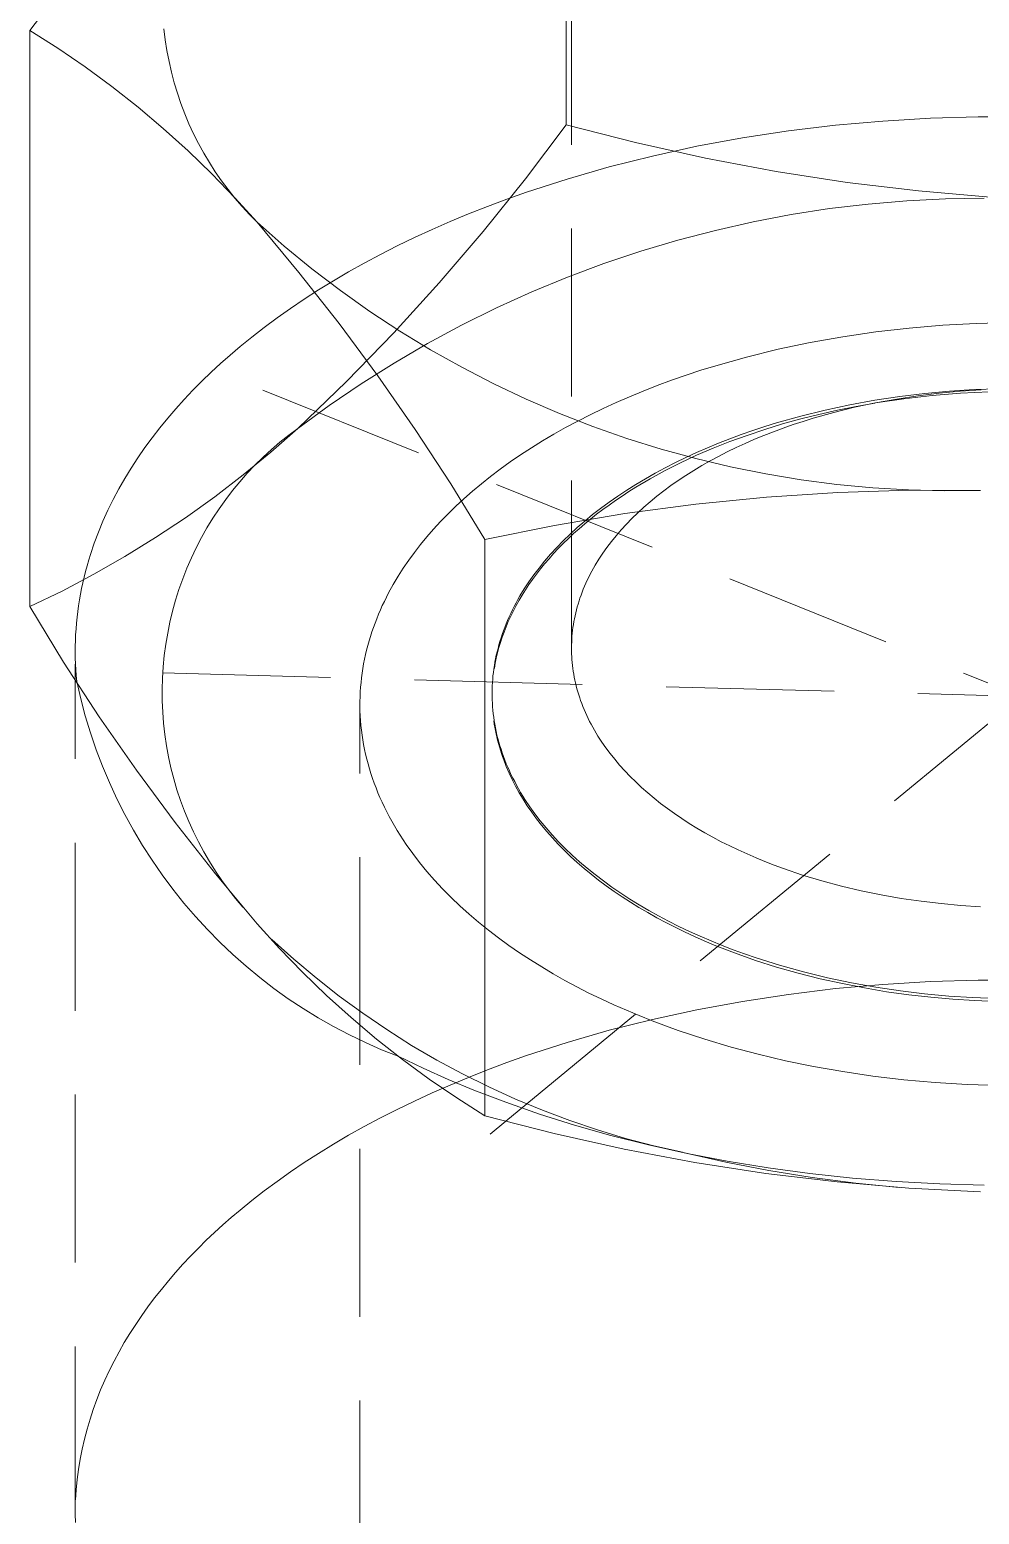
# Model space of a CAD drawing. Header units: millimetres. Extents: x -427 to 4679, y -324 to 2971.
# Drawn here: x 4323.61 to 4330.79, y 903.35 to 914.58 of the extents above; entities that cross this region are included whole.
import ezdxf

# ---------------------------------------------------------------- set-up
doc = ezdxf.new("R2010")
doc.units = ezdxf.units.MM
doc.linetypes.add('HIDDEN', pattern=[1.905, 1.27, -0.635])
doc.layers.add('ZANO_R', color=7, linetype='Continuous', lineweight=0)
doc.layers.add('ZANO_R_przerywana', color=7, linetype='HIDDEN', lineweight=0)

msp = doc.modelspace()

# ---------------------------------------------------------------- linework, layer by layer
at = {"layer": 'ZANO_R'}
for p, q in [((4324.008, 915.099), (4323.61, 914.578)), ((4323.61, 914.578), (4323.822, 914.444)), ((4323.61, 914.578), (4323.61, 910.219)), ((4324.634, 914.507), (4324.625, 914.59)), ((4324.647, 914.426), (4324.634, 914.507)), ((4323.822, 914.444), (4324.029, 914.302)), ((4324.663, 914.344), (4324.647, 914.426)), ((4324.029, 914.302), (4324.231, 914.154)), ((4324.681, 914.263), (4324.663, 914.344)), ((4324.702, 914.183), (4324.681, 914.263)), ((4324.726, 914.104), (4324.702, 914.183)), ((4324.231, 914.154), (4324.429, 913.998)), ((4324.753, 914.025), (4324.726, 914.104)), ((4324.429, 913.998), (4324.62, 913.836)), ((4324.782, 913.948), (4324.753, 914.025)), ((4324.814, 913.871), (4324.782, 913.948)), ((4324.62, 913.836), (4324.807, 913.668)), ((4324.849, 913.796), (4324.814, 913.871)), ((4324.886, 913.722), (4324.849, 913.796)), ((4324.926, 913.649), (4324.886, 913.722)), ((4324.807, 913.668), (4324.987, 913.494)), ((4324.968, 913.578), (4324.926, 913.649)), ((4325.013, 913.509), (4324.968, 913.578)), ((4324.987, 913.494), (4325.162, 913.313)), ((4325.06, 913.44), (4325.013, 913.509)), ((4325.11, 913.374), (4325.06, 913.44)), ((4325.161, 913.309), (4325.11, 913.374)), ((4325.216, 913.247), (4325.161, 913.309)), ((4325.162, 913.313), (4325.33, 913.127)), ((4325.272, 913.186), (4325.216, 913.247)), ((4325.33, 913.127), (4325.272, 913.186)), ((4325.33, 913.127), (4325.646, 912.748)), ((4325.534, 912.947), (4325.33, 913.127)), ((4325.744, 912.775), (4325.534, 912.947)), ((4325.646, 912.748), (4325.95, 912.361)), ((4325.96, 912.61), (4325.744, 912.775)), ((4326.182, 912.453), (4325.96, 912.61)), ((4325.95, 912.361), (4326.243, 911.965)), ((4326.409, 912.304), (4326.182, 912.453)), ((4326.641, 912.163), (4326.409, 912.304)), ((4326.878, 912.03), (4326.641, 912.163)), ((4327.12, 911.905), (4326.878, 912.03)), ((4326.243, 911.965), (4326.525, 911.56)), ((4327.365, 911.789), (4327.12, 911.905)), ((4327.615, 911.681), (4327.365, 911.789)), ((4327.868, 911.582), (4327.615, 911.681)), ((4328.124, 911.492), (4327.868, 911.582)), ((4326.525, 911.56), (4326.794, 911.148)), ((4328.384, 911.411), (4328.124, 911.492)), ((4328.646, 911.339), (4328.384, 911.411)), ((4328.91, 911.276), (4328.646, 911.339)), ((4329.176, 911.223), (4328.91, 911.276)), ((4326.794, 911.148), (4327.051, 910.727)), ((4329.444, 911.179), (4329.176, 911.223)), ((4329.714, 911.144), (4329.444, 911.179)), ((4329.985, 911.118), (4329.714, 911.144)), ((4328.646, 910.995), (4329.182, 911.048)), ((4329.182, 911.048), (4329.721, 911.083)), ((4329.721, 911.083), (4330.26, 911.1)), ((4330.256, 911.102), (4329.985, 911.118)), ((4330.527, 911.096), (4330.256, 911.102)), ((4330.26, 911.1), (4330.799, 911.099)), ((4330.799, 911.099), (4330.527, 911.096)), ((4327.579, 910.834), (4328.111, 910.923)), ((4328.111, 910.923), (4328.646, 910.995)), ((4327.051, 910.727), (4327.579, 910.834)), ((4327.051, 906.368), (4327.051, 910.727)), ((4323.866, 909.799), (4323.61, 910.219)), ((4324.136, 909.386), (4323.866, 909.799)), ((4323.995, 909.522), (4323.965, 909.653)), ((4324.03, 909.392), (4323.995, 909.522)), ((4324.069, 909.264), (4324.03, 909.392)), ((4324.417, 908.981), (4324.136, 909.386)), ((4324.113, 909.137), (4324.069, 909.264)), ((4324.16, 909.011), (4324.113, 909.137)), ((4324.213, 908.888), (4324.16, 909.011)), ((4324.269, 908.766), (4324.213, 908.888)), ((4324.71, 908.585), (4324.417, 908.981)), ((4324.329, 908.646), (4324.269, 908.766)), ((4324.394, 908.528), (4324.329, 908.646)), ((4325.014, 908.198), (4324.71, 908.585)), ((4324.463, 908.413), (4324.394, 908.528)), ((4324.535, 908.3), (4324.463, 908.413)), ((4324.612, 908.189), (4324.535, 908.3)), ((4324.692, 908.081), (4324.612, 908.189)), ((4325.33, 907.819), (4325.014, 908.198)), ((4324.776, 907.977), (4324.692, 908.081)), ((4324.863, 907.875), (4324.776, 907.977)), ((4324.954, 907.776), (4324.863, 907.875)), ((4325.048, 907.68), (4324.954, 907.776)), ((4325.498, 907.633), (4325.33, 907.819)), ((4325.145, 907.588), (4325.048, 907.68)), ((4325.246, 907.499), (4325.145, 907.588)), ((4325.673, 907.453), (4325.498, 907.633)), ((4325.35, 907.413), (4325.246, 907.499)), ((4325.853, 907.278), (4325.673, 907.453)), ((4325.456, 907.331), (4325.35, 907.413)), ((4325.565, 907.253), (4325.456, 907.331)), ((4325.677, 907.179), (4325.565, 907.253)), ((4326.04, 907.11), (4325.853, 907.278)), ((4325.791, 907.108), (4325.677, 907.179)), ((4325.908, 907.042), (4325.791, 907.108)), ((4326.232, 906.948), (4326.04, 907.11)), ((4326.027, 906.979), (4325.908, 907.042)), ((4326.148, 906.921), (4326.027, 906.979)), ((4326.107, 906.968), (4326.107, 907.053)), ((4326.271, 906.867), (4326.148, 906.921)), ((4326.429, 906.793), (4326.232, 906.948)), ((4326.395, 906.817), (4326.271, 906.867)), ((4326.631, 906.644), (4326.429, 906.793)), ((4326.839, 906.502), (4326.631, 906.644)), ((4327.051, 906.368), (4326.839, 906.502)), ((4327.576, 906.232), (4327.051, 906.368)), ((4327.092, 906.229), (4327.21, 906.327)), ((4328.106, 906.114), (4327.576, 906.232)), ((4328.64, 906.014), (4328.106, 906.114)), ((4329.177, 905.931), (4328.64, 906.014)), ((4329.716, 905.867), (4329.177, 905.931)), ((4330.257, 905.82), (4329.716, 905.867)), ((4330.799, 905.791), (4330.257, 905.82))]:
    msp.add_line(p, q, dxfattribs=at)
at = {"layer": 'ZANO_R_przerywana'}
for p, q in [((4327.666, 913.865), (4327.666, 918.224)), ((4327.707, 909.904), (4327.707, 918.195)), ((4327.359, 913.456), (4327.666, 913.865)), ((4328.191, 913.73), (4327.666, 913.865)), ((4329.349, 913.818), (4329.704, 913.861)), ((4329.704, 913.861), (4330.062, 913.893)), ((4330.062, 913.893), (4330.422, 913.914)), ((4330.422, 913.914), (4330.782, 913.924)), ((4330.782, 913.924), (4331.142, 913.924)), ((4328.721, 913.612), (4328.191, 913.73)), ((4328.655, 913.702), (4328.999, 913.765)), ((4328.999, 913.765), (4329.349, 913.818)), ((4327.991, 913.546), (4328.319, 913.628)), ((4328.319, 913.628), (4328.655, 913.702)), ((4329.255, 913.511), (4328.721, 913.612)), ((4327.673, 913.454), (4327.991, 913.546)), ((4329.792, 913.429), (4329.255, 913.511)), ((4327.039, 913.056), (4327.359, 913.456)), ((4327.366, 913.354), (4327.673, 913.454)), ((4330.331, 913.364), (4329.792, 913.429)), ((4327.071, 913.247), (4327.217, 913.302)), ((4327.217, 913.302), (4327.366, 913.354)), ((4329.659, 913.23), (4329.95, 913.265)), ((4329.95, 913.265), (4330.242, 913.289)), ((4330.242, 913.289), (4330.535, 913.304)), ((4330.872, 913.317), (4330.331, 913.364)), ((4330.535, 913.304), (4330.828, 913.309)), ((4326.788, 913.132), (4326.928, 913.19)), ((4326.928, 913.19), (4327.071, 913.247)), ((4329.081, 913.131), (4329.369, 913.185)), ((4329.369, 913.185), (4329.659, 913.23)), ((4326.519, 913.011), (4326.652, 913.072)), ((4326.652, 913.072), (4326.788, 913.132)), ((4326.707, 912.668), (4327.039, 913.056)), ((4328.511, 912.992), (4328.795, 913.066)), ((4328.795, 913.066), (4329.081, 913.131)), ((4326.263, 912.884), (4326.389, 912.948)), ((4326.389, 912.948), (4326.519, 913.011)), ((4328.23, 912.909), (4328.511, 912.992)), ((4326.021, 912.752), (4326.14, 912.818)), ((4326.14, 912.818), (4326.263, 912.884)), ((4327.21, 906.327), (4335.122, 912.851)), ((4327.677, 912.713), (4327.952, 912.815)), ((4327.952, 912.815), (4328.23, 912.909)), ((4325.906, 912.684), (4326.021, 912.752)), ((4327.406, 912.601), (4327.677, 912.713)), ((4325.686, 912.545), (4325.794, 912.615)), ((4325.794, 912.615), (4325.906, 912.684)), ((4326.362, 912.29), (4326.707, 912.668)), ((4327.139, 912.479), (4327.406, 912.601)), ((4325.48, 912.403), (4325.581, 912.475)), ((4325.581, 912.475), (4325.686, 912.545)), ((4326.876, 912.349), (4327.139, 912.479)), ((4325.383, 912.331), (4325.48, 912.403)), ((4330.514, 912.348), (4330.766, 912.361)), ((4330.766, 912.361), (4331.018, 912.368)), ((4325.2, 912.186), (4325.29, 912.259)), ((4325.29, 912.259), (4325.383, 912.331)), ((4326.006, 911.923), (4326.362, 912.29)), ((4326.618, 912.21), (4326.876, 912.349)), ((4329.512, 912.217), (4329.759, 912.261)), ((4329.759, 912.261), (4330.009, 912.298)), ((4330.009, 912.298), (4330.261, 912.326)), ((4330.261, 912.326), (4330.514, 912.348)), ((4325.125, 912.122), (4325.2, 912.186)), ((4326.365, 912.062), (4326.618, 912.21)), ((4329.031, 912.107), (4329.269, 912.166)), ((4329.269, 912.166), (4329.512, 912.217)), ((4324.981, 911.992), (4325.053, 912.058)), ((4325.053, 912.058), (4325.125, 912.122)), ((4326.117, 911.906), (4326.365, 912.062)), ((4328.685, 912.007), (4328.799, 912.042)), ((4328.799, 912.042), (4329.031, 912.107)), ((4324.844, 911.857), (4324.912, 911.925)), ((4324.912, 911.925), (4324.981, 911.992)), ((4325.638, 911.568), (4326.006, 911.923)), ((4328.355, 911.892), (4328.463, 911.932)), ((4328.463, 911.932), (4328.573, 911.97)), ((4328.573, 911.97), (4328.685, 912.007)), ((4324.778, 911.787), (4324.844, 911.857)), ((4325.373, 911.858), (4336.433, 907.387)), ((4325.874, 911.741), (4326.117, 911.906)), ((4328.044, 911.763), (4328.146, 911.807)), ((4328.146, 911.807), (4328.249, 911.85)), ((4328.249, 911.85), (4328.355, 911.892)), ((4330.189, 911.809), (4330, 911.78)), ((4330.327, 911.814), (4330.166, 911.79)), ((4330.378, 911.831), (4330.189, 911.809)), ((4330.434, 911.816), (4330.22, 911.792)), ((4330.487, 911.834), (4330.327, 911.814)), ((4330.566, 911.849), (4330.378, 911.831)), ((4330.649, 911.834), (4330.434, 911.816)), ((4330.647, 911.849), (4330.487, 911.834)), ((4330.752, 911.861), (4330.566, 911.849)), ((4330.805, 911.859), (4330.647, 911.849)), ((4330.864, 911.845), (4330.649, 911.834)), ((4330.936, 911.868), (4330.752, 911.861)), ((4324.653, 911.644), (4324.715, 911.716)), ((4324.715, 911.716), (4324.778, 911.787)), ((4325.638, 911.568), (4325.874, 911.741)), ((4327.848, 911.671), (4327.945, 911.718)), ((4327.945, 911.718), (4328.044, 911.763)), ((4329.625, 911.706), (4329.44, 911.66)), ((4329.69, 911.688), (4329.535, 911.644)), ((4329.718, 911.706), (4329.578, 911.674)), ((4329.812, 911.746), (4329.625, 911.706)), ((4329.847, 911.727), (4329.69, 911.688)), ((4329.859, 911.734), (4329.718, 911.706)), ((4330, 911.78), (4329.812, 911.746)), ((4330.006, 911.761), (4329.847, 911.727)), ((4330, 911.759), (4329.859, 911.734)), ((4330.22, 911.792), (4330.006, 911.76)), ((4330.166, 911.79), (4330.006, 911.761)), ((4324.593, 911.571), (4324.653, 911.644)), ((4327.662, 911.574), (4327.754, 911.623)), ((4327.754, 911.623), (4327.848, 911.671)), ((4329.168, 911.581), (4329.079, 911.551)), ((4329.257, 911.609), (4329.168, 911.581)), ((4329.303, 911.601), (4329.168, 911.56)), ((4329.44, 911.66), (4329.257, 911.609)), ((4329.44, 911.639), (4329.303, 911.601)), ((4329.383, 911.596), (4329.308, 911.57)), ((4329.458, 911.621), (4329.383, 911.596)), ((4329.578, 911.674), (4329.44, 911.639)), ((4329.535, 911.644), (4329.458, 911.621)), ((4324.48, 911.422), (4324.535, 911.497)), ((4324.535, 911.497), (4324.593, 911.571)), ((4325.434, 911.388), (4325.638, 911.568)), ((4325.437, 911.408), (4325.502, 911.464)), ((4325.502, 911.464), (4325.569, 911.517)), ((4325.569, 911.517), (4325.638, 911.568)), ((4327.403, 911.421), (4327.487, 911.473)), ((4327.487, 911.473), (4327.573, 911.524)), ((4327.573, 911.524), (4327.662, 911.574)), ((4328.904, 911.468), (4328.777, 911.417)), ((4328.904, 911.489), (4328.819, 911.455)), ((4328.991, 911.521), (4328.904, 911.489)), ((4329.035, 911.515), (4328.904, 911.468)), ((4329.079, 911.551), (4328.991, 911.521)), ((4329.091, 911.485), (4329.021, 911.454)), ((4329.168, 911.56), (4329.035, 911.515)), ((4329.162, 911.514), (4329.091, 911.485)), ((4329.235, 911.542), (4329.162, 911.514)), ((4329.308, 911.57), (4329.235, 911.542)), ((4324.427, 911.345), (4324.48, 911.422)), ((4325.224, 911.216), (4325.434, 911.388)), ((4325.374, 911.35), (4325.437, 911.408)), ((4327.243, 911.314), (4327.322, 911.368)), ((4327.322, 911.368), (4327.403, 911.421)), ((4328.653, 911.364), (4328.532, 911.307)), ((4328.653, 911.385), (4328.572, 911.347)), ((4328.735, 911.421), (4328.653, 911.385)), ((4328.777, 911.417), (4328.653, 911.364)), ((4328.819, 911.455), (4328.735, 911.421)), ((4328.819, 911.356), (4328.755, 911.321)), ((4328.885, 911.39), (4328.819, 911.356)), ((4328.952, 911.422), (4328.885, 911.39)), ((4329.021, 911.454), (4328.952, 911.422)), ((4324.329, 911.189), (4324.377, 911.268)), ((4324.377, 911.268), (4324.427, 911.345)), ((4325.255, 911.228), (4325.313, 911.29)), ((4325.313, 911.29), (4325.374, 911.35)), ((4327.095, 911.204), (4327.168, 911.259)), ((4327.168, 911.259), (4327.243, 911.314)), ((4328.415, 911.248), (4328.302, 911.187)), ((4328.415, 911.269), (4328.34, 911.228)), ((4328.493, 911.309), (4328.415, 911.269)), ((4328.532, 911.307), (4328.415, 911.248)), ((4328.572, 911.347), (4328.493, 911.309)), ((4328.631, 911.249), (4328.571, 911.212)), ((4328.692, 911.286), (4328.631, 911.249)), ((4328.755, 911.321), (4328.692, 911.286)), ((4324.283, 911.11), (4324.329, 911.189)), ((4325.009, 911.05), (4325.224, 911.216)), ((4325.144, 911.097), (4325.198, 911.164)), ((4325.198, 911.164), (4325.255, 911.228)), ((4326.958, 911.092), (4327.025, 911.149)), ((4327.025, 911.149), (4327.095, 911.204)), ((4328.194, 911.144), (4328.124, 911.1)), ((4328.302, 911.187), (4328.194, 911.123)), ((4328.266, 911.186), (4328.194, 911.144)), ((4328.34, 911.228), (4328.266, 911.186)), ((4328.458, 911.135), (4328.404, 911.095)), ((4328.514, 911.174), (4328.458, 911.135)), ((4328.571, 911.212), (4328.514, 911.174)), ((4324.201, 910.948), (4324.241, 911.029)), ((4324.241, 911.029), (4324.283, 911.11)), ((4324.788, 910.892), (4325.009, 911.05)), ((4325.042, 910.96), (4325.092, 911.03)), ((4325.092, 911.03), (4325.144, 911.097)), ((4326.831, 910.978), (4326.893, 911.035)), ((4326.893, 911.035), (4326.958, 911.092)), ((4328.056, 911.055), (4327.991, 911.009)), ((4328.04, 911.022), (4327.991, 910.988)), ((4328.09, 911.056), (4328.04, 911.022)), ((4328.124, 911.1), (4328.056, 911.055)), ((4328.141, 911.09), (4328.09, 911.056)), ((4328.194, 911.123), (4328.141, 911.09)), ((4328.302, 911.013), (4328.254, 910.972)), ((4328.352, 911.054), (4328.302, 911.013)), ((4328.404, 911.095), (4328.352, 911.054)), ((4324.163, 910.865), (4324.201, 910.948)), ((4324.995, 910.888), (4325.042, 910.96)), ((4326.716, 910.863), (4326.773, 910.921)), ((4326.773, 910.921), (4326.831, 910.978)), ((4327.866, 910.915), (4327.807, 910.866)), ((4327.896, 910.918), (4327.851, 910.882)), ((4327.927, 910.962), (4327.866, 910.915)), ((4327.943, 910.953), (4327.896, 910.918)), ((4327.991, 911.009), (4327.927, 910.962)), ((4327.991, 910.988), (4327.943, 910.953)), ((4328.208, 910.93), (4328.164, 910.887)), ((4328.254, 910.972), (4328.208, 910.93)), ((4324.129, 910.782), (4324.163, 910.865)), ((4324.562, 910.741), (4324.788, 910.892)), ((4324.908, 910.741), (4324.95, 910.815)), ((4324.95, 910.815), (4324.995, 910.888)), ((4326.612, 910.746), (4326.663, 910.805)), ((4326.663, 910.805), (4326.716, 910.863)), ((4327.75, 910.817), (4327.696, 910.768)), ((4327.764, 910.809), (4327.723, 910.772)), ((4327.807, 910.866), (4327.75, 910.817)), ((4327.807, 910.845), (4327.764, 910.809)), ((4327.851, 910.882), (4327.807, 910.845)), ((4328.082, 910.8), (4328.044, 910.756)), ((4328.122, 910.844), (4328.082, 910.8)), ((4328.164, 910.887), (4328.122, 910.844)), ((4324.069, 910.614), (4324.097, 910.699)), ((4324.097, 910.699), (4324.129, 910.782)), ((4324.33, 910.599), (4324.562, 910.741)), ((4324.869, 910.665), (4324.908, 910.741)), ((4326.519, 910.629), (4326.564, 910.688)), ((4326.564, 910.688), (4326.612, 910.746)), ((4327.644, 910.717), (4327.595, 910.667)), ((4327.644, 910.697), (4327.607, 910.659)), ((4327.696, 910.768), (4327.644, 910.717)), ((4327.683, 910.734), (4327.644, 910.697)), ((4327.723, 910.772), (4327.683, 910.734)), ((4328.008, 910.712), (4327.974, 910.667)), ((4328.044, 910.756), (4328.008, 910.712)), ((4324.043, 910.529), (4324.056, 910.572)), ((4324.056, 910.572), (4324.069, 910.614)), ((4324.094, 910.464), (4324.33, 910.599)), ((4324.798, 910.509), (4324.832, 910.588)), ((4324.832, 910.588), (4324.869, 910.665)), ((4326.435, 910.51), (4326.476, 910.57)), ((4326.476, 910.57), (4326.519, 910.629)), ((4327.548, 910.615), (4327.503, 910.564)), ((4327.537, 910.582), (4327.503, 910.543)), ((4327.571, 910.62), (4327.537, 910.582)), ((4327.595, 910.667), (4327.548, 910.615)), ((4327.607, 910.659), (4327.571, 910.62)), ((4327.913, 910.578), (4327.886, 910.533)), ((4327.943, 910.623), (4327.913, 910.578)), ((4327.974, 910.667), (4327.943, 910.623)), ((4323.854, 910.337), (4324.094, 910.464)), ((4324.021, 910.443), (4324.032, 910.486)), ((4324.032, 910.486), (4324.043, 910.529)), ((4324.767, 910.43), (4324.798, 910.509)), ((4326.396, 910.449), (4326.435, 910.51)), ((4327.422, 910.459), (4327.384, 910.406)), ((4327.441, 910.465), (4327.412, 910.425)), ((4327.461, 910.511), (4327.422, 910.459)), ((4327.472, 910.504), (4327.441, 910.465)), ((4327.503, 910.564), (4327.461, 910.511)), ((4327.503, 910.543), (4327.472, 910.504)), ((4327.848, 910.465), (4327.837, 910.442)), ((4327.86, 910.487), (4327.848, 910.465)), ((4327.873, 910.51), (4327.86, 910.487)), ((4327.886, 910.533), (4327.873, 910.51)), ((4323.993, 910.313), (4324.002, 910.357)), ((4324.002, 910.357), (4324.011, 910.4)), ((4324.011, 910.4), (4324.021, 910.443)), ((4324.713, 910.268), (4324.738, 910.349)), ((4324.738, 910.349), (4324.767, 910.43)), ((4326.324, 910.324), (4326.359, 910.387)), ((4326.359, 910.387), (4326.396, 910.449)), ((4327.35, 910.354), (4327.317, 910.301)), ((4327.358, 910.346), (4327.333, 910.306)), ((4327.384, 910.406), (4327.35, 910.354)), ((4327.384, 910.386), (4327.358, 910.346)), ((4327.412, 910.425), (4327.384, 910.386)), ((4327.796, 910.352), (4327.788, 910.329)), ((4327.806, 910.374), (4327.796, 910.352)), ((4327.816, 910.397), (4327.806, 910.374)), ((4327.826, 910.42), (4327.816, 910.397)), ((4327.837, 910.442), (4327.826, 910.42)), ((4323.61, 910.219), (4323.854, 910.337)), ((4323.979, 910.226), (4323.986, 910.27)), ((4323.986, 910.27), (4323.993, 910.313)), ((4324.69, 910.185), (4324.713, 910.268)), ((4326.276, 910.227), (4326.292, 910.259)), ((4326.292, 910.259), (4326.324, 910.324)), ((4327.288, 910.247), (4327.274, 910.221)), ((4327.302, 910.274), (4327.288, 910.247)), ((4327.31, 910.267), (4327.288, 910.227)), ((4327.317, 910.301), (4327.302, 910.274)), ((4327.333, 910.306), (4327.31, 910.267)), ((4327.757, 910.239), (4327.75, 910.217)), ((4327.764, 910.262), (4327.757, 910.239)), ((4327.771, 910.284), (4327.764, 910.262)), ((4327.779, 910.307), (4327.771, 910.284)), ((4327.788, 910.329), (4327.779, 910.307)), ((4323.963, 910.095), (4323.968, 910.139)), ((4323.968, 910.139), (4323.973, 910.183)), ((4323.973, 910.183), (4323.979, 910.226)), ((4324.67, 910.102), (4324.69, 910.185)), ((4326.221, 910.095), (4326.234, 910.128)), ((4326.234, 910.128), (4326.247, 910.161)), ((4326.247, 910.161), (4326.262, 910.194)), ((4326.262, 910.194), (4326.276, 910.227)), ((4327.235, 910.141), (4327.223, 910.114)), ((4327.247, 910.147), (4327.229, 910.107)), ((4327.247, 910.168), (4327.235, 910.141)), ((4327.26, 910.194), (4327.247, 910.168)), ((4327.267, 910.187), (4327.247, 910.147)), ((4327.274, 910.221), (4327.26, 910.194)), ((4327.288, 910.227), (4327.267, 910.187)), ((4327.729, 910.128), (4327.725, 910.106)), ((4327.734, 910.15), (4327.729, 910.128)), ((4327.739, 910.172), (4327.734, 910.15)), ((4327.744, 910.195), (4327.739, 910.172)), ((4327.75, 910.217), (4327.744, 910.195)), ((4323.955, 909.963), (4323.957, 910.007)), ((4323.957, 910.007), (4323.96, 910.051)), ((4323.96, 910.051), (4323.963, 910.095)), ((4324.638, 909.934), (4324.653, 910.018)), ((4324.653, 910.018), (4324.67, 910.102)), ((4326.186, 909.994), (4326.197, 910.028)), ((4326.197, 910.028), (4326.209, 910.062)), ((4326.209, 910.062), (4326.221, 910.095)), ((4327.183, 910.008), (4327.174, 909.982)), ((4327.192, 910.035), (4327.183, 910.008)), ((4327.197, 910.027), (4327.183, 909.988)), ((4327.202, 910.061), (4327.192, 910.035)), ((4327.212, 910.067), (4327.197, 910.027)), ((4327.212, 910.088), (4327.202, 910.061)), ((4327.223, 910.114), (4327.212, 910.088)), ((4327.229, 910.107), (4327.212, 910.067)), ((4327.712, 910.018), (4327.71, 909.997)), ((4327.715, 910.04), (4327.712, 910.018)), ((4327.718, 910.062), (4327.715, 910.04)), ((4327.721, 910.084), (4327.718, 910.062)), ((4327.725, 910.106), (4327.721, 910.084)), ((4323.954, 909.919), (4323.955, 909.963)), ((4323.954, 909.874), (4323.954, 909.919)), ((4324.627, 909.849), (4324.638, 909.934)), ((4326.149, 909.856), (4326.157, 909.891)), ((4326.157, 909.891), (4326.166, 909.925)), ((4326.166, 909.925), (4326.176, 909.96)), ((4326.176, 909.96), (4326.186, 909.994)), ((4327.151, 909.903), (4327.144, 909.877)), ((4327.158, 909.909), (4327.148, 909.869)), ((4327.158, 909.929), (4327.151, 909.903)), ((4327.166, 909.956), (4327.158, 909.929)), ((4327.17, 909.948), (4327.158, 909.909)), ((4327.174, 909.982), (4327.166, 909.956)), ((4327.183, 909.988), (4327.17, 909.948)), ((4327.708, 909.953), (4327.707, 909.931)), ((4327.707, 909.931), (4327.707, 909.909)), ((4327.707, 909.904), (4327.707, 909.882)), ((4327.709, 909.975), (4327.708, 909.953)), ((4327.71, 909.997), (4327.709, 909.975)), ((4323.954, 909.83), (4323.954, 909.874)), ((4323.956, 909.786), (4323.954, 909.83)), ((4323.954, 903.352), (4323.954, 909.785)), ((4323.958, 909.742), (4323.956, 909.786)), ((4324.619, 909.764), (4324.627, 909.849)), ((4326.129, 909.751), (4326.135, 909.787)), ((4326.135, 909.787), (4326.142, 909.822)), ((4326.142, 909.822), (4326.149, 909.856)), ((4327.128, 909.799), (4327.124, 909.773)), ((4327.13, 909.791), (4327.124, 909.752)), ((4327.133, 909.825), (4327.128, 909.799)), ((4327.138, 909.83), (4327.13, 909.791)), ((4327.138, 909.851), (4327.133, 909.825)), ((4327.144, 909.877), (4327.138, 909.851)), ((4327.148, 909.869), (4327.138, 909.83)), ((4327.707, 909.882), (4327.707, 909.861)), ((4327.707, 909.861), (4327.708, 909.839)), ((4327.708, 909.839), (4327.71, 909.818)), ((4327.71, 909.818), (4327.712, 909.796)), ((4327.712, 909.796), (4327.714, 909.774)), ((4323.961, 909.697), (4323.958, 909.742)), ((4323.965, 909.653), (4323.961, 909.697)), ((4324.611, 909.593), (4324.614, 909.678)), ((4324.614, 909.678), (4324.619, 909.764)), ((4324.614, 909.718), (4337.599, 909.362)), ((4326.115, 909.645), (4326.119, 909.681)), ((4326.119, 909.681), (4326.123, 909.716)), ((4326.123, 909.716), (4326.129, 909.751)), ((4327.111, 909.67), (4327.109, 909.644)), ((4327.113, 909.696), (4327.111, 909.67)), ((4327.116, 909.721), (4327.113, 909.696)), ((4327.12, 909.747), (4327.116, 909.721)), ((4327.124, 909.773), (4327.12, 909.747)), ((4327.714, 909.774), (4327.717, 909.752)), ((4327.717, 909.752), (4327.72, 909.73)), ((4327.72, 909.73), (4327.724, 909.708)), ((4327.724, 909.708), (4327.728, 909.686)), ((4327.728, 909.686), (4327.732, 909.664)), ((4324.612, 909.507), (4324.611, 909.593)), ((4326.108, 909.538), (4326.109, 909.574)), ((4326.109, 909.574), (4326.112, 909.61)), ((4326.112, 909.61), (4326.115, 909.645)), ((4327.108, 909.619), (4327.107, 909.593)), ((4327.107, 909.593), (4327.107, 909.567)), ((4327.107, 909.567), (4327.107, 909.541)), ((4327.109, 909.644), (4327.108, 909.619)), ((4327.732, 909.664), (4327.737, 909.642)), ((4327.737, 909.642), (4327.742, 909.62)), ((4327.742, 909.62), (4327.748, 909.597)), ((4327.748, 909.597), (4327.755, 909.575)), ((4327.755, 909.575), (4327.761, 909.553)), ((4324.616, 909.422), (4324.612, 909.507)), ((4326.107, 909.502), (4326.108, 909.538)), ((4326.107, 909.466), (4326.107, 909.502)), ((4326.107, 909.43), (4326.107, 909.466)), ((4327.107, 909.541), (4327.107, 909.515)), ((4327.107, 909.515), (4327.109, 909.489)), ((4327.109, 909.489), (4327.11, 909.462)), ((4327.11, 909.462), (4327.113, 909.436)), ((4327.761, 909.553), (4327.769, 909.53)), ((4327.769, 909.53), (4327.776, 909.508)), ((4327.776, 909.508), (4327.785, 909.486)), ((4327.785, 909.486), (4327.793, 909.463)), ((4327.793, 909.463), (4327.803, 909.441)), ((4327.803, 909.441), (4327.812, 909.418)), ((4324.622, 909.337), (4324.616, 909.422)), ((4324.632, 909.252), (4324.622, 909.337)), ((4326.107, 907.053), (4326.107, 909.43)), ((4326.109, 909.394), (4326.107, 909.43)), ((4326.111, 909.357), (4326.109, 909.394)), ((4326.114, 909.321), (4326.111, 909.357)), ((4327.113, 909.436), (4327.115, 909.409)), ((4327.115, 909.409), (4327.119, 909.383)), ((4327.119, 909.383), (4327.122, 909.356)), ((4327.119, 909.356), (4327.123, 909.331)), ((4327.122, 909.356), (4327.127, 909.329)), ((4327.123, 909.331), (4327.127, 909.307)), ((4327.127, 909.329), (4327.132, 909.302)), ((4327.812, 909.418), (4327.822, 909.396)), ((4327.822, 909.396), (4327.833, 909.374)), ((4327.833, 909.374), (4327.844, 909.351)), ((4327.844, 909.351), (4327.856, 909.329)), ((4327.856, 909.329), (4327.868, 909.307)), ((4324.644, 909.167), (4324.632, 909.252)), ((4326.118, 909.285), (4326.114, 909.321)), ((4326.123, 909.248), (4326.118, 909.285)), ((4326.128, 909.212), (4326.123, 909.248)), ((4327.127, 909.307), (4327.132, 909.282)), ((4327.132, 909.302), (4327.137, 909.275)), ((4327.132, 909.282), (4327.137, 909.258)), ((4327.137, 909.275), (4327.143, 909.248)), ((4327.137, 909.258), (4327.142, 909.233)), ((4327.142, 909.233), (4327.148, 909.208)), ((4327.143, 909.248), (4327.15, 909.221)), ((4327.15, 909.221), (4327.157, 909.194)), ((4327.868, 909.307), (4327.88, 909.284)), ((4327.88, 909.284), (4327.907, 909.24)), ((4327.907, 909.24), (4327.936, 909.195)), ((4324.66, 909.083), (4324.644, 909.167)), ((4326.135, 909.175), (4326.128, 909.212)), ((4326.142, 909.139), (4326.135, 909.175)), ((4326.15, 909.102), (4326.142, 909.139)), ((4327.148, 909.208), (4327.155, 909.184)), ((4327.155, 909.184), (4327.161, 909.159)), ((4327.157, 909.194), (4327.165, 909.167)), ((4327.161, 909.159), (4327.169, 909.134)), ((4327.165, 909.167), (4327.174, 909.14)), ((4327.169, 909.134), (4327.177, 909.109)), ((4327.174, 909.14), (4327.183, 909.113)), ((4327.177, 909.109), (4327.185, 909.085)), ((4327.183, 909.113), (4327.192, 909.086)), ((4327.936, 909.195), (4327.967, 909.151)), ((4327.967, 909.151), (4327.999, 909.107)), ((4327.999, 909.107), (4328.034, 909.064)), ((4324.678, 908.999), (4324.66, 909.083)), ((4324.699, 908.916), (4324.678, 908.999)), ((4326.159, 909.066), (4326.15, 909.102)), ((4326.168, 909.029), (4326.159, 909.066)), ((4326.179, 908.993), (4326.168, 909.029)), ((4326.19, 908.957), (4326.179, 908.993)), ((4327.185, 909.085), (4327.194, 909.06)), ((4327.192, 909.086), (4327.202, 909.058)), ((4327.194, 909.06), (4327.213, 909.01)), ((4327.202, 909.058), (4327.213, 909.031)), ((4327.213, 909.031), (4327.225, 909.004)), ((4327.213, 909.01), (4327.235, 908.96)), ((4327.225, 909.004), (4327.237, 908.977)), ((4328.034, 909.064), (4328.07, 909.02)), ((4328.07, 909.02), (4328.109, 908.977)), ((4324.723, 908.834), (4324.699, 908.916)), ((4326.202, 908.92), (4326.19, 908.957)), ((4326.215, 908.884), (4326.202, 908.92)), ((4326.229, 908.848), (4326.215, 908.884)), ((4327.235, 908.96), (4327.258, 908.911)), ((4327.237, 908.977), (4327.249, 908.949)), ((4327.249, 908.949), (4327.263, 908.922)), ((4327.258, 908.911), (4327.284, 908.861)), ((4327.263, 908.922), (4327.277, 908.895)), ((4327.277, 908.895), (4327.291, 908.868)), ((4328.109, 908.977), (4328.15, 908.935)), ((4328.15, 908.935), (4328.192, 908.893)), ((4328.192, 908.893), (4328.236, 908.852)), ((4324.75, 908.753), (4324.723, 908.834)), ((4326.243, 908.811), (4326.229, 908.848)), ((4326.258, 908.775), (4326.243, 908.811)), ((4326.275, 908.739), (4326.258, 908.775)), ((4327.284, 908.861), (4327.311, 908.811)), ((4327.291, 908.868), (4327.306, 908.84)), ((4327.306, 908.84), (4327.322, 908.813)), ((4327.311, 908.811), (4327.341, 908.762)), ((4327.322, 908.813), (4327.338, 908.786)), ((4327.338, 908.786), (4327.355, 908.759)), ((4328.236, 908.852), (4328.283, 908.811)), ((4328.283, 908.811), (4328.331, 908.77)), ((4328.331, 908.77), (4328.38, 908.731)), ((4324.78, 908.673), (4324.75, 908.753)), ((4324.813, 908.594), (4324.78, 908.673)), ((4326.292, 908.703), (4326.275, 908.739)), ((4326.309, 908.667), (4326.292, 908.703)), ((4326.328, 908.632), (4326.309, 908.667)), ((4327.341, 908.762), (4327.372, 908.713)), ((4327.355, 908.759), (4327.391, 908.705)), ((4327.372, 908.713), (4327.406, 908.663)), ((4327.391, 908.705), (4327.43, 908.652)), ((4327.406, 908.663), (4327.442, 908.615)), ((4328.38, 908.731), (4328.432, 908.692)), ((4328.432, 908.692), (4328.485, 908.654)), ((4324.848, 908.516), (4324.813, 908.594)), ((4326.347, 908.596), (4326.328, 908.632)), ((4326.368, 908.561), (4326.347, 908.596)), ((4326.389, 908.525), (4326.368, 908.561)), ((4327.43, 908.652), (4327.471, 908.598)), ((4327.442, 908.615), (4327.48, 908.566)), ((4327.471, 908.598), (4327.514, 908.545)), ((4327.48, 908.566), (4327.52, 908.518)), ((4327.514, 908.545), (4327.56, 908.493)), ((4328.485, 908.654), (4328.54, 908.616)), ((4328.54, 908.616), (4328.597, 908.579)), ((4328.597, 908.579), (4328.655, 908.544)), ((4328.655, 908.544), (4328.715, 908.509)), ((4324.886, 908.439), (4324.848, 908.516)), ((4324.926, 908.364), (4324.886, 908.439)), ((4326.411, 908.49), (4326.389, 908.525)), ((4326.433, 908.455), (4326.411, 908.49)), ((4326.457, 908.42), (4326.433, 908.455)), ((4327.52, 908.518), (4327.562, 908.47)), ((4327.56, 908.493), (4327.608, 908.441)), ((4327.562, 908.47), (4327.606, 908.423)), ((4327.608, 908.441), (4327.659, 908.39)), ((4328.715, 908.509), (4328.776, 908.475)), ((4328.776, 908.475), (4328.839, 908.441)), ((4328.839, 908.441), (4328.903, 908.409)), ((4324.969, 908.29), (4324.926, 908.364)), ((4326.506, 908.351), (4326.457, 908.42)), ((4326.558, 908.283), (4326.506, 908.351)), ((4327.606, 908.423), (4327.652, 908.376)), ((4327.652, 908.376), (4327.7, 908.33)), ((4327.659, 908.39), (4327.712, 908.339)), ((4327.7, 908.33), (4327.75, 908.284)), ((4327.712, 908.339), (4327.768, 908.289)), ((4328.903, 908.409), (4328.968, 908.378)), ((4328.968, 908.378), (4329.034, 908.348)), ((4329.034, 908.348), (4329.102, 908.318)), ((4329.102, 908.318), (4329.17, 908.29)), ((4325.015, 908.218), (4324.969, 908.29)), ((4325.063, 908.147), (4325.015, 908.218)), ((4326.613, 908.215), (4326.558, 908.283)), ((4326.671, 908.149), (4326.613, 908.215)), ((4327.75, 908.284), (4327.802, 908.239)), ((4327.768, 908.289), (4327.825, 908.24)), ((4327.802, 908.239), (4327.856, 908.194)), ((4327.825, 908.24), (4327.885, 908.192)), ((4329.17, 908.29), (4329.24, 908.263)), ((4329.24, 908.263), (4329.31, 908.237)), ((4329.31, 908.237), (4329.453, 908.188)), ((4325.114, 908.078), (4325.063, 908.147)), ((4326.732, 908.083), (4326.671, 908.149)), ((4327.856, 908.194), (4327.912, 908.151)), ((4327.885, 908.192), (4327.948, 908.144)), ((4327.912, 908.151), (4327.969, 908.107)), ((4327.948, 908.144), (4328.012, 908.097)), ((4327.969, 908.107), (4328.029, 908.065)), ((4328.012, 908.097), (4328.079, 908.052)), ((4329.453, 908.188), (4329.6, 908.144)), ((4329.6, 908.144), (4329.748, 908.104)), ((4329.748, 908.104), (4329.898, 908.069)), ((4325.167, 908.011), (4325.114, 908.078)), ((4325.222, 907.946), (4325.167, 908.011)), ((4326.796, 908.019), (4326.732, 908.083)), ((4326.863, 907.955), (4326.796, 908.019)), ((4328.029, 908.065), (4328.09, 908.024)), ((4328.079, 908.052), (4328.148, 908.007)), ((4328.09, 908.024), (4328.153, 907.983)), ((4328.148, 908.007), (4328.218, 907.963)), ((4328.153, 907.983), (4328.217, 907.943)), ((4329.898, 908.069), (4330.049, 908.038)), ((4330.049, 908.038), (4330.2, 908.012)), ((4330.2, 908.012), (4330.351, 907.99)), ((4330.351, 907.99), (4330.502, 907.972)), ((4326.932, 907.893), (4326.863, 907.955)), ((4327.003, 907.832), (4326.932, 907.893)), ((4328.217, 907.943), (4328.283, 907.904)), ((4328.218, 907.963), (4328.291, 907.921)), ((4328.283, 907.904), (4328.351, 907.866)), ((4328.291, 907.921), (4328.365, 907.879)), ((4328.365, 907.879), (4328.441, 907.839)), ((4330.502, 907.972), (4330.651, 907.958)), ((4330.651, 907.958), (4330.8, 907.949)), ((4327.078, 907.772), (4327.003, 907.832)), ((4327.154, 907.713), (4327.078, 907.772)), ((4328.351, 907.866), (4328.42, 907.829)), ((4328.42, 907.829), (4328.491, 907.793)), ((4328.441, 907.839), (4328.519, 907.8)), ((4328.491, 907.793), (4328.562, 907.758)), ((4328.519, 907.8), (4328.599, 907.762)), ((4328.562, 907.758), (4328.636, 907.724)), ((4328.599, 907.762), (4328.68, 907.725)), ((4325.606, 907.552), (4325.441, 907.7)), ((4327.233, 907.656), (4327.154, 907.713)), ((4327.314, 907.6), (4327.233, 907.656)), ((4328.636, 907.724), (4328.71, 907.691)), ((4328.68, 907.725), (4328.762, 907.69)), ((4328.71, 907.691), (4328.785, 907.659)), ((4328.762, 907.69), (4328.846, 907.656)), ((4328.785, 907.659), (4328.94, 907.599)), ((4328.846, 907.656), (4328.93, 907.623)), ((4325.775, 907.41), (4325.606, 907.552)), ((4327.397, 907.546), (4327.314, 907.6)), ((4327.482, 907.493), (4327.397, 907.546)), ((4328.93, 907.623), (4329.016, 907.592)), ((4328.94, 907.599), (4329.097, 907.543)), ((4329.016, 907.592), (4329.103, 907.562)), ((4329.097, 907.543), (4329.258, 907.492)), ((4329.103, 907.562), (4329.28, 907.506)), ((4327.569, 907.441), (4327.482, 907.493)), ((4327.657, 907.391), (4327.569, 907.441)), ((4329.258, 907.492), (4329.422, 907.445)), ((4329.28, 907.506), (4329.46, 907.456)), ((4329.422, 907.445), (4329.588, 907.404)), ((4329.46, 907.456), (4329.642, 907.412)), ((4325.949, 907.273), (4325.775, 907.41)), ((4327.748, 907.343), (4327.657, 907.391)), ((4327.839, 907.296), (4327.748, 907.343)), ((4329.704, 907.329), (4329.349, 907.286)), ((4329.588, 907.404), (4329.755, 907.367)), ((4329.642, 907.412), (4329.825, 907.373)), ((4330.062, 907.361), (4329.704, 907.329)), ((4329.755, 907.367), (4329.922, 907.334)), ((4329.825, 907.373), (4330.009, 907.34)), ((4329.922, 907.334), (4330.09, 907.306)), ((4330.009, 907.34), (4330.194, 907.312)), ((4330.422, 907.382), (4330.062, 907.361)), ((4330.194, 907.312), (4330.377, 907.29)), ((4330.782, 907.392), (4330.422, 907.382)), ((4331.142, 907.392), (4330.782, 907.392)), ((4326.128, 907.143), (4325.949, 907.273)), ((4327.932, 907.251), (4327.839, 907.296)), ((4328.027, 907.207), (4327.932, 907.251)), ((4328.122, 907.165), (4328.027, 907.207)), ((4328.999, 907.233), (4328.655, 907.17)), ((4329.349, 907.286), (4328.999, 907.233)), ((4330.09, 907.306), (4330.258, 907.283)), ((4330.258, 907.283), (4330.425, 907.264)), ((4330.377, 907.29), (4330.559, 907.273)), ((4330.425, 907.264), (4330.591, 907.25)), ((4330.559, 907.273), (4330.739, 907.261)), ((4330.591, 907.25), (4330.755, 907.24)), ((4330.739, 907.261), (4330.917, 907.254)), ((4330.755, 907.24), (4330.917, 907.233)), ((4326.311, 907.019), (4326.128, 907.143)), ((4328.319, 907.096), (4327.991, 907.014)), ((4328.219, 907.125), (4328.122, 907.165)), ((4328.316, 907.086), (4328.219, 907.125)), ((4328.514, 907.013), (4328.316, 907.086)), ((4328.655, 907.17), (4328.319, 907.096)), ((4326.498, 906.9), (4326.311, 907.019)), ((4327.991, 907.014), (4327.673, 906.922)), ((4328.714, 906.947), (4328.514, 907.013)), ((4326.107, 811.502), (4326.107, 906.968)), ((4326.689, 906.789), (4326.498, 906.9)), ((4327.673, 906.922), (4327.366, 906.823)), ((4328.915, 906.886), (4328.714, 906.947)), ((4329.118, 906.833), (4328.915, 906.886)), ((4326.584, 906.727), (4326.395, 906.817)), ((4326.883, 906.684), (4326.689, 906.789)), ((4327.217, 906.77), (4327.071, 906.715)), ((4327.366, 906.823), (4327.217, 906.77)), ((4329.324, 906.784), (4329.118, 906.833)), ((4329.538, 906.74), (4329.324, 906.784)), ((4326.775, 906.642), (4326.584, 906.727)), ((4326.968, 906.562), (4326.775, 906.642)), ((4326.928, 906.658), (4326.788, 906.6)), ((4327.082, 906.585), (4326.883, 906.684)), ((4327.071, 906.715), (4326.928, 906.658)), ((4329.759, 906.701), (4329.538, 906.74)), ((4329.986, 906.668), (4329.759, 906.701)), ((4330.219, 906.64), (4329.986, 906.668)), ((4330.457, 906.619), (4330.219, 906.64)), ((4326.652, 906.54), (4326.519, 906.479)), ((4326.788, 906.6), (4326.652, 906.54)), ((4327.211, 906.469), (4326.968, 906.562)), ((4327.283, 906.493), (4327.082, 906.585)), ((4330.7, 906.604), (4330.457, 906.619)), ((4330.946, 906.596), (4330.7, 906.604)), ((4326.389, 906.416), (4326.263, 906.352)), ((4326.519, 906.479), (4326.389, 906.416)), ((4327.465, 906.38), (4327.211, 906.469)), ((4327.487, 906.409), (4327.283, 906.493)), ((4327.694, 906.331), (4327.487, 906.409)), ((4326.263, 906.352), (4326.14, 906.286)), ((4327.73, 906.297), (4327.465, 906.38)), ((4327.904, 906.26), (4327.694, 906.331)), ((4328.005, 906.219), (4327.73, 906.297)), ((4326.021, 906.22), (4325.906, 906.152)), ((4326.14, 906.286), (4326.021, 906.22)), ((4328.116, 906.196), (4327.904, 906.26)), ((4328.289, 906.147), (4328.005, 906.219)), ((4328.33, 906.14), (4328.116, 906.196)), ((4325.794, 906.083), (4325.686, 906.013)), ((4325.906, 906.152), (4325.794, 906.083)), ((4328.582, 906.082), (4328.289, 906.147)), ((4328.545, 906.091), (4328.33, 906.14)), ((4328.875, 906.016), (4328.552, 906.089)), ((4328.884, 906.023), (4328.582, 906.082)), ((4325.686, 906.013), (4325.581, 905.943)), ((4329.2, 905.952), (4328.875, 906.016)), ((4329.194, 905.973), (4328.884, 906.023)), ((4329.51, 905.93), (4329.194, 905.973)), ((4325.48, 905.871), (4325.383, 905.799)), ((4325.581, 905.943), (4325.48, 905.871)), ((4329.527, 905.9), (4329.2, 905.952)), ((4329.833, 905.895), (4329.51, 905.93)), ((4329.856, 905.857), (4329.527, 905.9)), ((4330.161, 905.869), (4329.833, 905.895)), ((4330.185, 905.825), (4329.856, 905.857)), ((4330.492, 905.852), (4330.161, 905.869)), ((4330.827, 905.843), (4330.492, 905.852)), ((4325.383, 905.799), (4325.29, 905.727)), ((4325.2, 905.654), (4325.134, 905.598)), ((4325.29, 905.727), (4325.2, 905.654)), ((4325.07, 905.541), (4325.007, 905.484)), ((4325.134, 905.598), (4325.07, 905.541)), ((4324.945, 905.425), (4324.885, 905.366)), ((4325.007, 905.484), (4324.945, 905.425)), ((4324.826, 905.305), (4324.768, 905.244)), ((4324.885, 905.366), (4324.826, 905.305)), ((4324.712, 905.182), (4324.658, 905.118)), ((4324.768, 905.244), (4324.712, 905.182)), ((4324.658, 905.118), (4324.605, 905.054)), ((4324.554, 904.989), (4324.504, 904.923)), ((4324.605, 905.054), (4324.554, 904.989)), ((4324.457, 904.856), (4324.411, 904.788)), ((4324.504, 904.923), (4324.457, 904.856)), ((4324.411, 904.788), (4324.367, 904.72)), ((4324.325, 904.651), (4324.285, 904.581)), ((4324.367, 904.72), (4324.325, 904.651)), ((4324.247, 904.51), (4324.211, 904.438)), ((4324.285, 904.581), (4324.247, 904.51)), ((4324.211, 904.438), (4324.178, 904.366)), ((4324.146, 904.294), (4324.117, 904.22)), ((4324.178, 904.366), (4324.146, 904.294)), ((4324.117, 904.22), (4324.09, 904.146)), ((4324.066, 904.072), (4324.043, 903.997)), ((4324.09, 904.146), (4324.066, 904.072)), ((4324.043, 903.997), (4324.024, 903.921)), ((4324.006, 903.845), (4323.991, 903.769)), ((4324.024, 903.921), (4324.006, 903.845)), ((4323.991, 903.769), (4323.979, 903.692)), ((4323.969, 903.615), (4323.961, 903.538)), ((4323.979, 903.692), (4323.969, 903.615)), ((4323.961, 903.538), (4323.956, 903.461)), ((4323.954, 903.352), (4323.955, 903.289))]:
    msp.add_line(p, q, dxfattribs=at)

doc.saveas('drawing.dxf')
